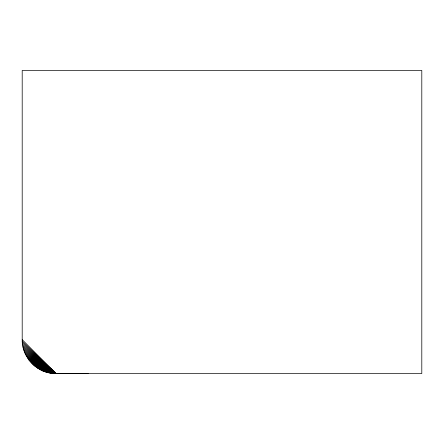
<?xml version="1.0" encoding="UTF-8"?>
<svg xmlns="http://www.w3.org/2000/svg" width="444" height="444" viewBox="0 0 444 444"><rect width="100%" height="100%" fill="white"/><g stroke="black" fill="none" stroke-linecap="round" stroke-linejoin="round"><path stroke-width="0.67" d="M49.845 372.966L56.066 373.543L421.8 373.543L421.8 70.457L22.2 70.457L22.2 339.677C21.745 357.775 37.968 373.998 56.066 373.543L22.2 339.677M52.941 373.398L88.201 373.543M48.313 372.644L56.066 373.543L22.239 341.242M46.798 372.25L56.066 373.543L22.344 342.801M22.527 344.355L56.066 373.543L45.305 371.789L44.184 370.979M23.099 347.43L56.066 373.543L43.834 371.256L38.24 368.47L56.066 373.543L22.777 345.904M42.385 370.657L56.066 373.543L23.493 348.945M40.97 369.991L56.066 373.543L23.954 350.438M39.588 369.264L56.066 373.543L24.487 351.914M25.752 354.773L56.066 373.543L36.924 367.615L43.834 371.256L35.659 366.705L56.066 373.543L25.086 353.357M27.528 357.026L26.479 356.16L56.066 373.543L34.432 365.734L36.192 366.766M28.866 358.769L27.273 357.509L56.066 373.543L33.25 364.707L34.427 365.434M29.199 359.629L28.127 358.819L56.066 373.543L32.118 363.625L33.794 364.713M30.137 360.916L29.038 360.084L56.066 373.543L31.036 362.493L32.706 363.636M56.066 373.543L30.009 361.311L31.119 362.11M37.956 367.804L39.133 368.492M40.304 369.186L43.834 371.256L42.724 370.463M42.069 370.163L43.834 371.256L42.718 370.529M29.038 360.084L30.164 360.894M44.228 370.979L45.305 371.789L44.333 370.818M45.305 371.789L44.272 370.89L45.305 371.789"/></g></svg>
